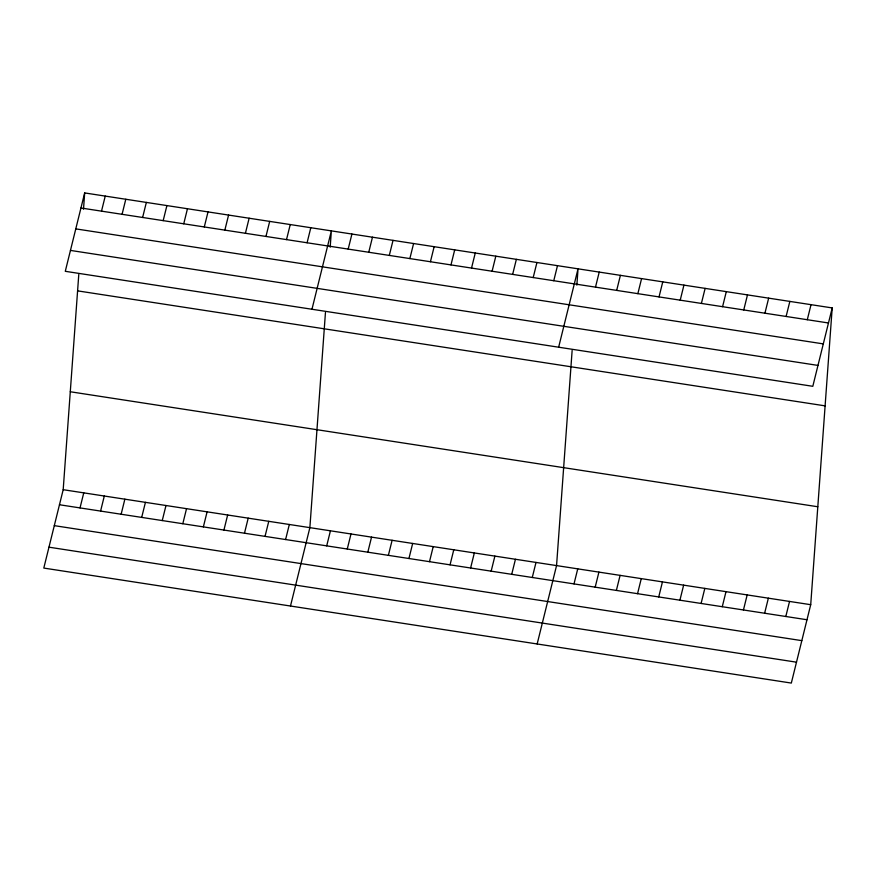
<?xml version="1.0" encoding="UTF-8"?>
<svg xmlns="http://www.w3.org/2000/svg" width="876" height="876" viewBox="0 0 876 876"><rect width="100%" height="100%" fill="white"/><g stroke="black" fill="none" stroke-linecap="round" stroke-linejoin="round"><path stroke-width="1.31" d="M832.2 307.925L812.808 386.305L65.284 271.308L84.676 192.928L832.2 307.925L810.716 604.692L791.324 683.072L43.8 568.075L63.192 489.695L78.774 274.538M83.505 209.254L84.676 192.928M325.456 312.491L309.874 527.648L290.482 606.028M330.186 247.196L331.358 230.881L311.965 309.261M572.137 350.433L556.556 565.589L537.163 643.97M576.857 285.149L578.04 268.822L558.647 347.203M101.507 211.149L105.24 196.093M122.071 214.313L125.794 199.257M142.624 217.478L146.347 202.411M80.023 507.916L83.757 492.86M163.177 220.632L166.911 205.575M100.587 511.08L104.31 496.013M183.741 223.796L187.464 208.74M121.14 514.234L124.863 499.178M204.294 226.961L208.017 211.904M141.693 517.398L145.427 502.342M224.847 230.125L228.581 215.069M162.257 520.563L165.98 505.507M245.411 233.29L249.134 218.223M182.81 523.728L186.533 508.671M265.965 236.443L269.688 221.387M203.363 526.892L207.097 511.825M286.518 239.608L290.252 224.552M223.927 530.046L227.65 514.989M307.082 242.772L310.805 227.716M244.481 533.21L248.204 518.154M265.034 536.375L268.768 521.319M348.188 249.102L351.922 234.045M285.598 539.539L289.321 524.483M368.752 252.255L372.475 237.199M389.305 255.42L393.028 240.363M326.704 545.857L330.438 530.801M409.858 258.584L413.592 243.528M347.268 549.022L350.991 533.966M430.423 261.749L434.146 246.693M367.821 552.187L371.544 537.13M450.976 264.913L454.699 249.857M388.375 555.351L392.109 540.295M471.529 268.078L475.263 253.011M408.939 558.516L412.662 543.459M492.093 271.231L495.816 256.175M429.492 561.68L433.215 546.613M512.646 274.396L516.369 259.34M450.045 564.834L453.779 549.778M533.199 277.561L536.933 262.504M470.609 567.998L474.332 552.942M553.763 280.725L557.486 265.669M491.162 571.163L494.885 556.107M511.715 574.327L515.449 559.271M595.494 287.142L599.228 272.086M532.279 577.492L536.002 562.425M616.682 290.405L620.405 275.349M637.859 293.657L641.582 278.601M574.01 583.909L577.744 568.852M659.037 296.92L662.76 281.864M595.187 587.172L598.921 572.105M680.214 300.172L683.937 285.116M616.375 590.424L620.098 575.368M701.391 303.435L705.125 288.379M637.553 593.687L641.276 578.62M722.58 306.688L726.303 291.631M658.73 596.939L662.453 581.883M743.757 309.951L747.48 294.894M679.907 600.202L683.641 585.146M764.934 313.214L768.657 298.147M701.096 603.455L704.819 588.398M786.111 316.466L789.845 301.41M722.273 606.718L725.996 591.661M807.289 319.729L811.023 304.673M743.45 609.97L747.173 594.913M764.628 613.233L768.361 598.177M785.805 616.496L789.539 601.429M80.953 207.984L828.477 322.981M75.785 228.877L823.298 343.885M70.452 250.416L817.976 365.412M77.592 290.865L825.115 405.862M70.288 391.758L817.801 506.755M63.192 489.695L810.716 604.692M59.469 504.751L806.993 619.748M54.301 525.644L801.814 640.641M48.968 547.182L796.492 662.179"/></g></svg>
